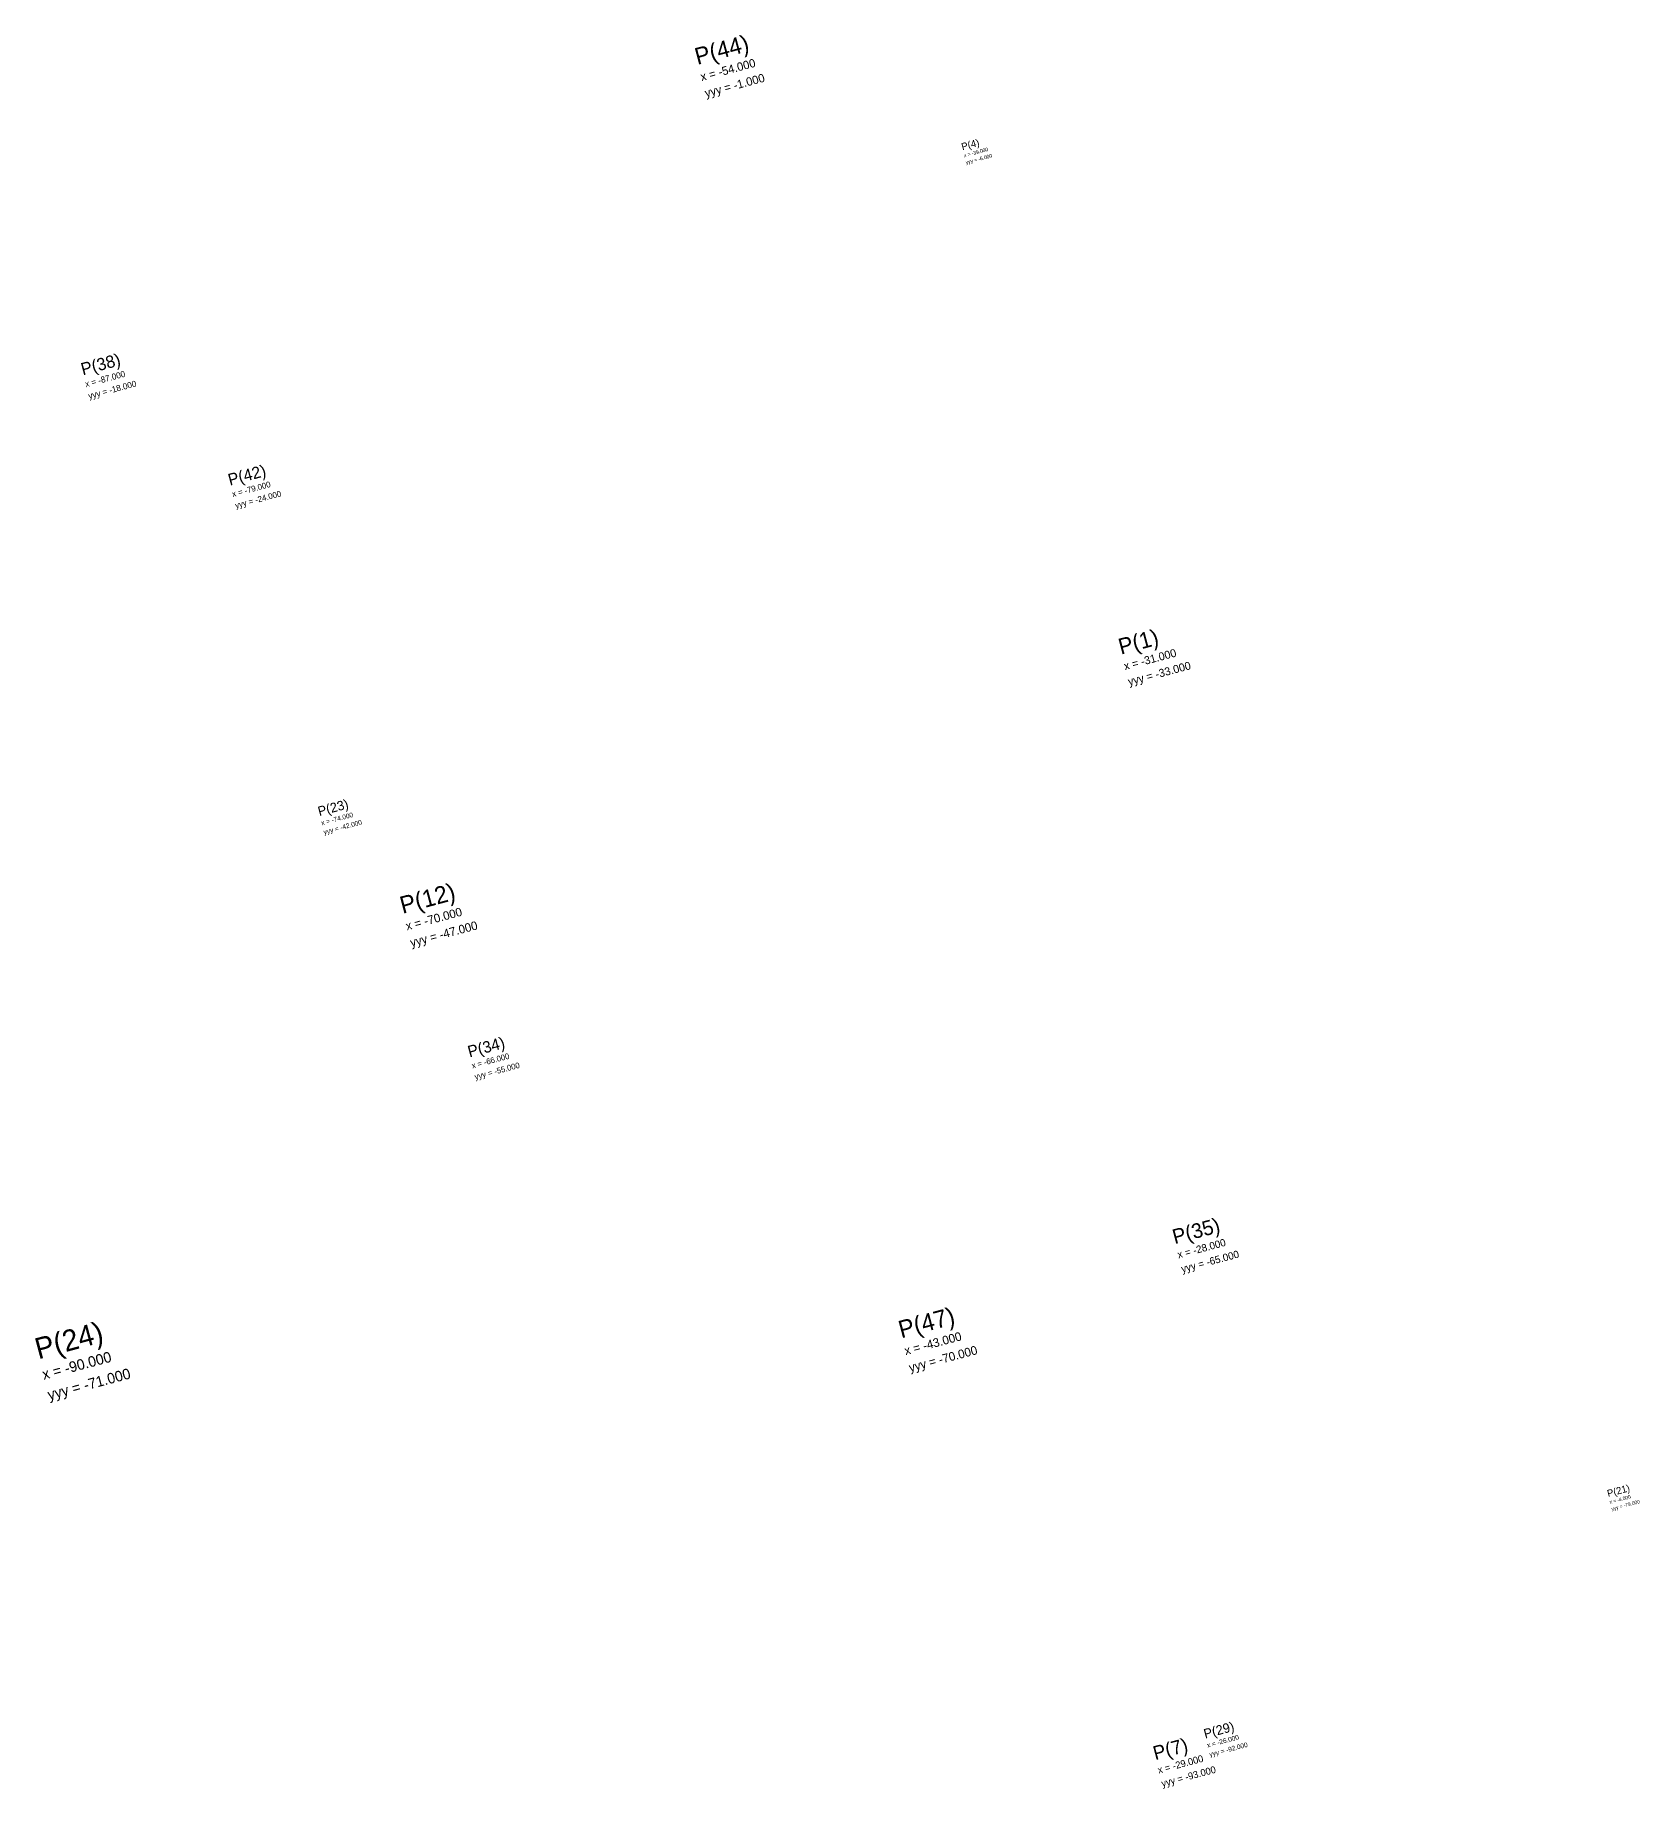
# Model space of a CAD drawing. Header units: metres. Extents: x -89 to 105, y -95 to 101.
# Drawn here: x -88.8 to -1.9, y -95.1 to 0 of the extents above; entities that cross this region are included whole.
import ezdxf

# ---------------------------------------------------------------- set-up
doc = ezdxf.new("R2010")
doc.units = ezdxf.units.M

# ---------------------------------------------------------------- blocks, each defined once
blk = doc.blocks.new('FLAG')
at = {"color": 3}
blk.add_attdef('NAME', (0.5, -0.5), '', height=0.5, dxfattribs=at)
at = {"color": 4}
for tag, p in [('XPOS', (0.5, -1)), ('YPOS', (0.5, -1.5))]:
    blk.add_attdef(tag, p, '', height=0.25, dxfattribs=at)

msp = doc.modelspace()

# ---------------------------------------------------------------- block references
at = {"rotation": 15}
for p, xscale, yscale, zscale, values in [((-54, -1), 1.8198211846586927, 1.8198211846586927, 1.8198211846586927, {'NAME': 'P(44)', 'XPOS': 'x = -54.000', 'YPOS': 'yyy = -1.000'}), ((-39, -6), 0.779367845942867, 0.779367845942867, 0.779367845942867, {'NAME': 'P(4)', 'XPOS': 'x = -39.000', 'YPOS': 'yyy = -6.000'}), ((-87, -18), 1.3291830413644186, 1.3291830413644186, 1.3291830413644186, {'NAME': 'P(38)', 'XPOS': 'x = -87.000', 'YPOS': 'yyy = -18.000'}), ((-79, -24), 1.2754071323111769, 1.2754071323111769, 1.2754071323111769, {'NAME': 'P(42)', 'XPOS': 'x = -79.000', 'YPOS': 'yyy = -24.000'}), ((-31, -33), 1.735214801024781, 1.735214801024781, 1.735214801024781, {'NAME': 'P(1)', 'XPOS': 'x = -31.000', 'YPOS': 'yyy = -33.000'}), ((-74, -42), 1.0265578109638507, 1.0265578109638507, 1.0265578109638507, {'NAME': 'P(23)', 'XPOS': 'x = -74.000', 'YPOS': 'yyy = -42.000'}), ((-70, -47), 1.861047178313311, 1.861047178313311, 1.861047178313311, {'NAME': 'P(12)', 'XPOS': 'x = -70.000', 'YPOS': 'yyy = -47.000'}), ((-66, -55), 1.2482142526523388, 1.2482142526523388, 1.2482142526523388, {'NAME': 'P(34)', 'XPOS': 'x = -66.000', 'YPOS': 'yyy = -55.000'}), ((-28, -65), 1.5972964818386515, 1.5972964818386515, 1.5972964818386515, {'NAME': 'P(35)', 'XPOS': 'x = -28.000', 'YPOS': 'yyy = -65.000'}), ((-43, -70), 1.8900572648277392, 1.8900572648277392, 1.8900572648277392, {'NAME': 'P(47)', 'XPOS': 'x = -43.000', 'YPOS': 'yyy = -70.000'}), ((-90, -71), 2.288525427010831, 2.288525427010831, 2.288525427010831, {'NAME': 'P(24)', 'XPOS': 'x = -90.000', 'YPOS': 'yyy = -71.000'}), ((-4, -79), 0.7638501107220319, 0.7638501107220319, 0.7638501107220319, {'NAME': 'P(21)', 'XPOS': 'x = -4.000', 'YPOS': 'yyy = -79.000'}), ((-26, -92), 1.0251710142351511, 1.0251710142351511, 1.0251710142351511, {'NAME': 'P(29)', 'XPOS': 'x = -26.000', 'YPOS': 'yyy = -92.000'}), ((-29, -93), 1.5051286307504361, 1.5051286307504361, 1.5051286307504361, {'NAME': 'P(7)', 'XPOS': 'x = -29.000', 'YPOS': 'yyy = -93.000'})]:
    msp.add_blockref('FLAG', p, dxfattribs=dict(at, xscale=xscale, yscale=yscale, zscale=zscale)).add_auto_attribs(values)

doc.saveas('drawing.dxf')
